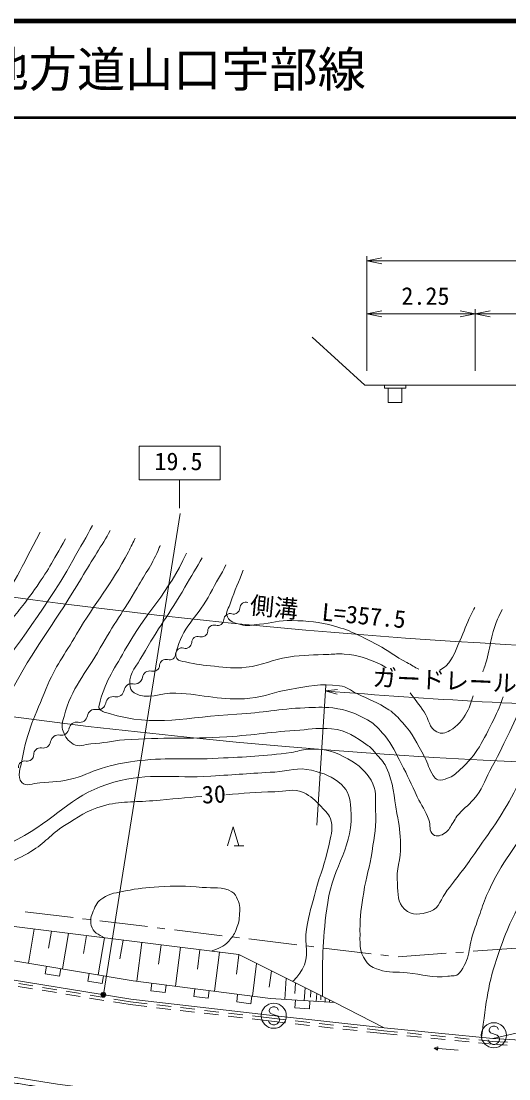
# Model space of a CAD drawing. Units: millimetres, scale not verified. Extents: x 40000 to 680000, y 20000 to 380000.
# Drawn here: x 230948 to 281585, y 270200 to 380000 of the extents above; entities that cross this region are included whole.
import ezdxf
from ezdxf.enums import TextEntityAlignment as Align

# ---------------------------------------------------------------- set-up
doc = ezdxf.new("R2010")
doc.units = ezdxf.units.MM
doc.header["$LTSCALE"] = 1000
doc.header["$PDMODE"] = 32
doc.header["$PDSIZE"] = 500
doc.linetypes.add('CHAIN', pattern=[18.5, 12, -1.5, 3.5, -1.5])
for name, color, linetype, lineweight in [('M-BGD', 7, 'Continuous', 13), ('M-BMK', 2, 'CHAIN', 13), ('M-BMK-ROW', 30, 'Continuous', 13), ('M-STR-HTXT', 7, 'Continuous', 13), ('M-STR-STRC', 7, 'Continuous', 13), ('M-TTL', 2, 'Continuous', 140), ('M-TTL-LINE', 7, 'Continuous', 50)]:
    doc.layers.add(name, color=color, linetype=linetype, lineweight=lineweight)
doc.layers.add('M-TTL-TXT', color=7, linetype='Continuous')
doc.styles.add('ＭＳ ゴシック', font='')
doc.styles.get('ＭＳ ゴシック').set_extended_font_data('MS Gothic')

msp = doc.modelspace()

# ---------------------------------------------------------------- linework, layer by layer
at = {"layer": 'M-BGD'}
for p, q in [((266637, 342227), (261156, 347178)), ((266637, 342227), (370773, 342227)), ((270480, 341893), (269070, 341893)), ((252362, 294374), (252962, 296374)), ((252962, 296374), (253562, 294374)), ((253062, 294374), (254062, 294374)), ((232295, 285752), (231702, 282197)), ((234083, 285529), (233787, 283751)), ((235871, 285305), (235255, 281605)), ((237733, 285073), (237424, 283223)), ((239594, 284840), (238952, 280988)), ((241531, 284598), (241210, 282672)), ((243469, 284357), (242946, 280336)), ((245480, 284105), (245219, 282095)), ((247492, 283854), (246966, 279813)), ((249514, 283602), (249251, 281581)), ((251536, 283349), (251007, 279287)), ((253565, 283085), (253301, 281054)), ((233577, 281884), (233445, 281095)), ((233445, 281095), (234925, 280849)), ((234925, 280849), (235057, 281638)), ((238016, 281144), (237884, 280355)), ((255397, 282169), (254955, 278773)), ((256928, 281403), (256707, 279705)), ((232175, 279852), (230694, 280093)), ((237884, 280355), (239364, 280109)), ((239364, 280109), (239495, 280898)), ((244504, 280133), (244400, 279340)), ((258460, 280637), (258324, 278436)), ((259446, 280143), (259378, 279043)), ((232134, 279555), (230653, 279796)), ((234601, 279153), (233121, 279394)), ((234642, 279451), (233162, 279692)), ((237069, 278752), (235588, 278993)), ((237110, 279049), (235629, 279290)), ((244400, 279340), (245888, 279147)), ((245888, 279147), (245991, 279940)), ((248966, 279553), (248863, 278759)), ((250350, 278566), (250453, 279359)), ((253428, 278972), (253325, 278178)), ((260432, 279650), (260349, 278310)), ((261032, 279350), (260991, 278680)), ((261632, 279050), (261582, 278234)), ((239536, 278350), (238056, 278591)), ((239577, 278647), (238097, 278888)), ((242252, 277908), (240523, 278189)), ((242294, 278205), (240564, 278487)), ((243994, 277704), (242252, 277908)), ((244031, 278002), (242294, 278205)), ((246514, 277712), (245025, 277886)), ((248863, 278759), (250350, 278566)), ((253325, 278178), (254812, 277985)), ((254812, 277985), (254916, 278778)), ((259422, 278368), (259372, 277569)), ((260870, 277477), (260919, 278275)), ((262080, 278826), (262054, 278418)), ((262527, 278602), (262500, 278177)), ((262974, 278379), (262961, 278166)), ((263500, 278116), (268625, 275481)), ((246477, 277414), (244987, 277588)), ((248960, 277124), (247470, 277298)), ((248998, 277421), (247508, 277596)), ((251443, 276833), (249953, 277008)), ((251481, 277131), (249991, 277305)), ((253926, 276543), (252436, 276717)), ((253964, 276841), (252474, 277015)), ((256695, 276521), (254957, 276725)), ((259372, 277569), (260870, 277477)), ((256661, 276223), (254919, 276427)), ((258389, 276031), (256661, 276223)), ((258421, 276329), (256695, 276521)), ((260873, 275755), (259383, 275921)), ((260906, 276053), (259415, 276219)), ((263358, 275478), (261867, 275644)), ((263391, 275777), (261900, 275942)), ((265875, 275500), (264385, 275666)), ((279920, 274378), (286636, 275918)), ((265843, 275202), (264352, 275368)), ((268565, 274899), (266837, 275091)), ((268596, 275197), (266869, 275390)), ((269990, 274760), (268565, 274899)), ((270017, 275059), (268596, 275197)), ((272478, 274517), (270985, 274663)), ((272505, 274816), (271012, 274962)), ((274993, 274573), (273500, 274719)), ((274966, 274274), (273473, 274420)), ((273814, 273375), (274201, 273534)), ((274201, 273534), (274174, 273160)), ((277454, 274031), (275961, 274177)), ((277481, 274330), (275988, 274476)), ((279874, 273795), (278449, 273934)), ((279898, 274094), (278477, 274233)), ((281423, 273702), (279874, 273795)), ((281441, 274001), (279898, 274094)), ((276307, 273190), (273814, 273375)), ((274174, 273160), (273814, 273375))]:
    msp.add_line(p, q, dxfattribs=at)
for points in [[(270892, 342227), (270892, 341893), (270480, 341893), (270480, 340406), (269070, 340406), (269070, 341893), (268658, 341893), (268658, 342227)], [(464188, 288300), (429149, 280940), (426464, 280301), (421876, 279584), (398470, 276308), (374738, 274059), (350855, 272828), (327965, 272278), (303959, 272935), (279920, 274378), (268625, 275481), (256727, 276805), (242333, 278488), (213212, 283229), (211907, 283372), (200975, 285331), (177777, 290226), (162286, 294597), (143942, 301907), (136577, 304368), (128706, 306811), (115359, 308902), (109549, 309905)], [(76689, 308159), (89927, 304114), (110814, 297984), (149826, 287269), (172825, 281432), (192594, 277110), (218464, 272247), (234706, 269643), (267947, 265374), (281560, 264172), (303893, 262878), (322749, 262439), (347538, 262767), (367601, 263788), (392448, 265995), (410520, 268261), (426813, 270787), (443098, 273776), (466141, 278812)], [(217178, 284617), (224633, 286709), (253536, 283099), (263500, 278116)], [(217178, 284617), (242578, 280384), (256841, 278527), (263500, 278116)]]:
    msp.add_lwpolyline(points, dxfattribs=at)
for centre, radius, start, end in [((254305, 319039), 649, 73.3976, 177.54873), ((252638, 317852), 649, 73.3976, 177.54873), ((253009, 319095), 649, 253.3976, 357.54873), ((251342, 317907), 649, 253.3976, 357.54873), ((249675, 316719), 649, 253.3976, 357.54873), ((250971, 316664), 649, 73.3976, 177.54873), ((248008, 315531), 649, 253.3976, 357.54873), ((249304, 315476), 649, 73.3976, 177.54873), ((246341, 314344), 649, 253.3976, 357.54873), ((247637, 314288), 649, 73.3976, 177.54873), ((244674, 313156), 649, 253.3976, 357.54873), ((245970, 313100), 649, 73.3976, 177.54873), ((242745, 311987), 800, 258.36559, 351.50348), ((244327, 311750), 800, 78.36559, 171.50348), ((242422, 310420), 800, 78.36559, 171.50348), ((240517, 309089), 800, 78.36559, 171.50348), ((240840, 310656), 800, 258.36559, 351.50348), ((238612, 307759), 800, 78.36559, 171.50348), ((238935, 309326), 800, 258.36559, 351.50348), ((237030, 307995), 800, 258.36559, 351.50348), ((235125, 306664), 800, 258.36559, 351.50348), ((236707, 306428), 800, 78.36559, 171.50348), ((234802, 305097), 800, 78.36559, 171.50348), ((232936, 303883), 679, 79.60826, 181.27562), ((233220, 305334), 800, 258.36559, 351.50348), ((231335, 302518), 679, 79.60826, 181.27562), ((231579, 303852), 679, 259.60826, 1.27562)]:
    msp.add_arc(centre, radius, start, end, dxfattribs=at)
for points, knots in [([(226682, 309230), (229954, 315012), (232929, 317949), (236303, 324020), (237101, 325456), (237768, 326491), (238342, 327657)], [0, 0, 0, 0, 1, 1, 1, 2, 2, 2, 2]), ([(198582, 290044), (201822, 289647), (202993, 289503), (205807, 289752), (208618, 290001), (210353, 290018), (212864, 291307), (214050, 291916), (214666, 292419), (215541, 293425), (216982, 295082), (217491, 296253), (218514, 298195), (219975, 300969), (220477, 302680), (221530, 305632), (222645, 308757), (222330, 310916), (224079, 313735), (225010, 315234), (226001, 315716), (227091, 317104), (227558, 317699), (227780, 318062), (228208, 318686), (230308, 321745), (230810, 322966), (232914, 326937)], [0, 0, 0, 0, 1, 1, 1, 2, 2, 2, 3, 3, 3, 4, 4, 4, 5, 5, 5, 6, 6, 6, 7, 7, 7, 8, 8, 8, 9, 9, 9, 9]), ([(202898, 287850), (204262, 288167), (204679, 288290), (205845, 288399), (206595, 288469), (207022, 288419), (207773, 288489), (209011, 288603), (209756, 288478), (210930, 288887), (212022, 289267), (212584, 289625), (213559, 290246), (214716, 290982), (215368, 291414), (216363, 292356), (217235, 293181), (217715, 293668), (218416, 294641), (219426, 296044), (219959, 296872), (220691, 298438), (221262, 299660), (221440, 300404), (221914, 301666), (222459, 303120), (222731, 303947), (223295, 305393), (224571, 308664), (225072, 310607), (226747, 313693), (227599, 315263), (228433, 315913), (229521, 317331), (230620, 318763), (231309, 319512), (232349, 320989), (233740, 322961), (234134, 323734), (235548, 326275)], [0, 0, 0, 0, 1, 1, 1, 2, 2, 2, 3, 3, 3, 4, 4, 4, 5, 5, 5, 6, 6, 6, 7, 7, 7, 8, 8, 8, 9, 9, 9, 10, 10, 10, 11, 11, 11, 12, 12, 12, 13, 13, 13, 13]), ([(240193, 327109), (239325, 325550), (238353, 324135), (237204, 322183), (234605, 317768), (232695, 315563), (230266, 311053), (227969, 306788), (227637, 303937), (225347, 299668), (224592, 298262), (224343, 297755), (223341, 296108)], [0, 0, 0, 0, 1, 1, 1, 2, 2, 2, 3, 3, 3, 4, 4, 4, 4]), ([(288459, 309518), (287654, 307797), (286991, 306078), (286132, 303816), (285240, 301467), (285055, 300036), (284092, 297715), (282774, 294542), (281118, 293228), (279667, 290113), (278879, 288422), (278629, 287394), (277984, 285643), (277345, 283905), (277624, 282579), (276428, 281165), (276125, 280806), (275729, 280927), (275264, 280857), (273619, 280609), (272677, 281064), (271021, 281222), (269867, 281332), (269166, 281159), (268070, 281536), (267474, 281741), (267097, 281922), (266730, 282434), (265990, 283464), (266148, 284357), (266130, 285625), (266108, 287160), (266279, 288020), (266513, 289538), (266772, 291223), (267138, 292127), (267387, 293814), (267634, 295484), (267822, 296434), (267752, 298122), (267701, 299337), (267908, 300160), (267275, 301200), (266503, 302470), (265697, 302981), (264381, 303672), (263097, 304347), (262190, 304473), (260741, 304412), (260045, 304383), (259678, 304183), (258989, 304086), (256045, 303670), (254370, 303638), (251400, 303480), (248218, 303311), (246413, 303586), (243247, 303235), (241853, 303081), (241079, 302911), (239720, 302564), (238383, 302224), (237727, 301726), (236390, 301382), (235054, 301039), (234262, 301028), (232884, 300941), (232159, 300895), (231452, 300467), (231023, 300960), (230467, 301601), (230887, 302446), (231050, 303375), (231572, 306359), (232411, 307910), (233551, 310717), (234501, 313059), (235431, 314184), (236707, 316365), (238700, 319773), (240276, 321414), (242082, 324924), (242351, 325447), (242587, 325904), (242801, 326336)], [0, 0, 0, 0, 1, 1, 1, 2, 2, 2, 3, 3, 3, 4, 4, 4, 5, 5, 5, 6, 6, 6, 7, 7, 7, 8, 8, 8, 9, 9, 9, 10, 10, 10, 11, 11, 11, 12, 12, 12, 13, 13, 13, 14, 14, 14, 15, 15, 15, 16, 16, 16, 17, 17, 17, 18, 18, 18, 19, 19, 19, 20, 20, 20, 21, 21, 21, 22, 22, 22, 23, 23, 23, 24, 24, 24, 25, 25, 25, 26, 26, 26, 27, 27, 27, 28, 28, 28, 28]), ([(245375, 325573), (245346, 325501), (245318, 325429), (245288, 325356), (244597, 323627), (243919, 322793), (242989, 321179), (241559, 318702), (240561, 317431), (239159, 314938), (237615, 312192), (236208, 310847), (235400, 307803), (235247, 307228), (235072, 306831), (235303, 306283), (235562, 305668), (235790, 305287), (236362, 304944), (236972, 304579), (237471, 304927), (238181, 304964), (239549, 305035), (240295, 305289), (241662, 305389), (245810, 305691), (248154, 305452), (252305, 305711), (255275, 305896), (256922, 306214), (259891, 306411), (261168, 306496), (261890, 306658), (263165, 306547), (264806, 306403), (265615, 305679), (266994, 304778), (267356, 304541), (267480, 304309), (267762, 303982), (268217, 303454), (268549, 303195), (268844, 302564), (269661, 300818), (269608, 299653), (269970, 297761), (270213, 296494), (270298, 295770), (270347, 294481), (270407, 292902), (269840, 292021), (270007, 290450), (270121, 289385), (269969, 288538), (270757, 287813), (271520, 287110), (272422, 287250), (273403, 287587), (274449, 287945), (274507, 288912), (275189, 289781), (276424, 291357), (277108, 292249), (278254, 293890), (279969, 296345), (280979, 297708), (282353, 300369), (283856, 303280), (284199, 305135), (285393, 308186), (285593, 308698), (285767, 309175), (285925, 309628)], [0, 0, 0, 0, 1, 1, 1, 2, 2, 2, 3, 3, 3, 4, 4, 4, 5, 5, 5, 6, 6, 6, 7, 7, 7, 8, 8, 8, 9, 9, 9, 10, 10, 10, 11, 11, 11, 12, 12, 12, 13, 13, 13, 14, 14, 14, 15, 15, 15, 16, 16, 16, 17, 17, 17, 18, 18, 18, 19, 19, 19, 20, 20, 20, 21, 21, 21, 22, 22, 22, 23, 23, 23, 24, 24, 24, 24]), ([(248113, 324761), (246172, 320550), (243982, 318738), (241684, 314651), (240484, 312516), (239594, 311353), (239034, 308970), (239011, 308874), (238971, 308804), (239018, 308717), (239230, 308328), (239575, 308275), (239999, 308146), (244987, 306631), (248137, 307806), (253344, 308061), (256113, 308196), (257641, 308610), (260412, 308719), (261540, 308763), (262180, 308829), (263302, 308699), (264783, 308529), (265600, 308165), (266910, 307453), (267737, 307003), (268088, 306554), (268692, 305832), (269535, 304824), (269787, 304096), (270408, 302938), (271117, 301615), (271413, 300824), (272074, 299477), (272535, 298538), (272909, 298064), (273277, 297086), (273495, 296506), (273238, 295933), (273724, 295563), (274105, 295273), (274561, 295453), (274958, 295734), (275400, 296046), (275510, 296376), (275811, 296827), (275970, 297066), (276018, 297227), (276192, 297454), (276790, 298236), (277320, 298501), (277959, 299249), (278813, 300249), (279006, 301015), (279624, 302175), (281137, 305014), (281885, 306658), (283194, 309597), (283216, 309646), (283237, 309695), (283259, 309744)], [0, 0, 0, 0, 1, 1, 1, 2, 2, 2, 3, 3, 3, 4, 4, 4, 5, 5, 5, 6, 6, 6, 7, 7, 7, 8, 8, 8, 9, 9, 9, 10, 10, 10, 11, 11, 11, 12, 12, 12, 13, 13, 13, 14, 14, 14, 15, 15, 15, 16, 16, 16, 17, 17, 17, 18, 18, 18, 19, 19, 19, 20, 20, 20, 20]), ([(249741, 324279), (249203, 323356), (248606, 322396), (247952, 321245), (246340, 318412), (245141, 317000), (243559, 314150), (242942, 313039), (242175, 312452), (242226, 311183), (242242, 310784), (242328, 310460), (242676, 310264), (244148, 309437), (245311, 310312), (246998, 310244), (250009, 310123), (251698, 309396), (254694, 309714), (256347, 309890), (257210, 310350), (258848, 310635), (260836, 310982), (261997, 311254), (264000, 311012), (264772, 310919), (265109, 310523), (265813, 310193), (267129, 309575), (267902, 309281), (269133, 308506), (269774, 308102), (270040, 307741), (270549, 307179), (271654, 305960), (272032, 305076), (272822, 303633), (273227, 302894), (273246, 302363), (273741, 301681), (273887, 301479), (273970, 301309), (274212, 301251), (274601, 301159), (274839, 301298), (275221, 301411), (275797, 301581), (276053, 301864), (276498, 302266), (278326, 303921), (278905, 305307), (280010, 307511), (280424, 308337), (280740, 309106), (280999, 309843)], [0, 0, 0, 0, 1, 1, 1, 2, 2, 2, 3, 3, 3, 4, 4, 4, 5, 5, 5, 6, 6, 6, 7, 7, 7, 8, 8, 8, 9, 9, 9, 10, 10, 10, 11, 11, 11, 12, 12, 12, 13, 13, 13, 14, 14, 14, 15, 15, 15, 16, 16, 16, 17, 17, 17, 18, 18, 18, 18]), ([(268845, 312875), (268654, 313026), (268437, 313161), (268158, 313279), (266789, 313860), (265972, 314190), (264488, 314296), (263872, 314340), (263525, 314289), (262908, 314260), (261265, 314182), (260334, 314220), (258705, 313989), (256957, 313742), (256069, 313101), (254313, 312920), (253038, 312788), (252307, 312887), (251033, 313031), (249842, 313165), (249160, 313191), (248000, 313492), (247644, 313585), (247312, 313514), (247119, 313828), (246892, 314198), (247044, 314522), (247169, 314938), (247909, 317401), (249399, 318285), (250579, 320570), (251195, 321763), (251746, 322580), (252216, 323545)], [0, 0, 0, 0, 1, 1, 1, 2, 2, 2, 3, 3, 3, 4, 4, 4, 5, 5, 5, 6, 6, 6, 7, 7, 7, 8, 8, 8, 9, 9, 9, 10, 10, 10, 11, 11, 11, 11]), ([(272233, 312727), (271841, 312916), (271466, 313176), (270984, 313424), (269759, 314054), (269185, 314606), (267964, 315241), (266270, 316122), (265323, 316686), (263483, 317194), (261800, 317659), (260796, 317726), (259051, 317779), (257727, 317820), (257004, 317473), (255681, 317397), (254911, 317352), (254444, 317134), (253707, 317361), (253127, 317541), (252661, 317618), (252369, 318150), (252084, 318669), (252530, 319062), (252698, 319630), (253106, 321009), (253579, 321779), (253993, 323018)], [0, 0, 0, 0, 1, 1, 1, 2, 2, 2, 3, 3, 3, 4, 4, 4, 5, 5, 5, 6, 6, 6, 7, 7, 7, 8, 8, 8, 9, 9, 9, 9]), ([(278058, 319145), (277926, 318888), (277789, 318621), (277646, 318341), (277132, 317329), (276971, 316703), (276488, 315675), (275998, 314631), (275888, 313895), (275065, 313087), (274851, 312877), (274645, 312731), (274422, 312632)], [0, 0, 0, 0, 1, 1, 1, 2, 2, 2, 3, 3, 3, 4, 4, 4, 4]), ([(280890, 318934), (280739, 318615), (280583, 318277), (280416, 317911), (279597, 316116), (279727, 314904), (279089, 313036), (279015, 312820), (278945, 312623), (278876, 312438)], [0, 0, 0, 0, 1, 1, 1, 2, 2, 2, 3, 3, 3, 3]), ([(277894, 309978), (277669, 309352), (277585, 308911), (277236, 308280), (276739, 307380), (276322, 306886), (275444, 306352), (274991, 306077), (274572, 305984), (274095, 306214), (273231, 306632), (273353, 307520), (272794, 308300), (272237, 309074), (271820, 309679), (271354, 310263)], [0, 0, 0, 0, 1, 1, 1, 2, 2, 2, 3, 3, 3, 4, 4, 4, 5, 5, 5, 5]), ([(278753, 274492), (279276, 278513), (279375, 279915), (280499, 283195), (281341, 285652), (281974, 286980), (283172, 289284), (283659, 290220), (284132, 290631), (284592, 291580), (285378, 293204), (285508, 294242), (286140, 295932), (288112, 301202), (288972, 304271), (291441, 309327), (291451, 309347), (291460, 309367), (291470, 309386)], [0, 0, 0, 0, 1, 1, 1, 2, 2, 2, 3, 3, 3, 4, 4, 4, 5, 5, 5, 6, 6, 6, 6]), ([(223341, 296108), (222621, 294766), (222431, 294395), (221889, 293276), (221161, 291773), (219681, 289428), (220166, 289362), (220291, 289345), (220689, 289785), (221047, 290024), (224822, 292544), (227372, 293219), (231311, 295475), (234961, 297566), (236502, 299886), (240561, 300990), (244370, 302026), (246707, 301371), (250646, 301621), (253236, 301785), (254685, 301908), (257277, 302049), (258774, 302130), (259660, 302603), (261111, 302227), (262402, 301892), (263207, 301656), (264196, 300760), (264968, 300060), (265083, 299318), (265183, 298281), (265558, 294371), (263351, 292402), (262782, 288516), (262228, 284732), (262228, 283249), (262252, 278740)], [0, 0, 0, 0, 1, 1, 1, 2, 2, 2, 3, 3, 3, 4, 4, 4, 5, 5, 5, 6, 6, 6, 7, 7, 7, 8, 8, 8, 9, 9, 9, 10, 10, 10, 11, 11, 11, 12, 12, 12, 12]), ([(252212, 299690), (254073, 299835), (255267, 299986), (257272, 300006), (258436, 300019), (259191, 300402), (260250, 299919), (261083, 299539), (261456, 299125), (262087, 298461), (262578, 297944), (262975, 297661), (263135, 296966), (263361, 295982), (263073, 295385), (262878, 294395), (262514, 292554), (262023, 291594), (261549, 289778), (261139, 288209), (260821, 287345), (260569, 285743), (260313, 284110), (260980, 282942), (260112, 281535), (259789, 281010), (259617, 280737), (259124, 280304)], [0, 0, 0, 0, 1, 1, 1, 2, 2, 2, 3, 3, 3, 4, 4, 4, 5, 5, 5, 6, 6, 6, 7, 7, 7, 8, 8, 8, 9, 9, 9, 9]), ([(220066, 285428), (220583, 286593), (220913, 287044), (221637, 287953), (223196, 289912), (224872, 290152), (227048, 291391), (228905, 292448), (230140, 292680), (231960, 293799), (233423, 294699), (233995, 295560), (235443, 296484), (236905, 297416), (237718, 298052), (239387, 298522), (241372, 299080), (242583, 298886), (244636, 299078), (246663, 299268), (248032, 299381), (249718, 299507)], [0, 0, 0, 0, 1, 1, 1, 2, 2, 2, 3, 3, 3, 4, 4, 4, 5, 5, 5, 6, 6, 6, 7, 7, 7, 7]), ([(239594, 284840), (238970, 285170), (238416, 285411), (238230, 286117), (238082, 286680), (238204, 287056), (238425, 287594), (238676, 288203), (238865, 288597), (239416, 288957), (240230, 289490), (240836, 289518), (241790, 289708), (243119, 289972), (243881, 290055), (245234, 290131), (246996, 290230), (247995, 290238), (249753, 290077), (250961, 289967), (251774, 290225), (252823, 289618), (253162, 289422), (253256, 289170), (253425, 288818), (253713, 288221), (253649, 287794), (253616, 287133), (253586, 286520), (253472, 286175), (253235, 285609), (253033, 285124), (252853, 284871), (252497, 284483), (251942, 283879), (251498, 283774), (250662, 283458)], [0, 0, 0, 0, 1, 1, 1, 2, 2, 2, 3, 3, 3, 4, 4, 4, 5, 5, 5, 6, 6, 6, 7, 7, 7, 8, 8, 8, 9, 9, 9, 10, 10, 10, 11, 11, 11, 12, 12, 12, 12])]:
    msp.add_open_spline(points, degree=3, knots=knots, dxfattribs=at)
at = {"layer": 'M-BMK'}
for centre, radius, start, end in [((352985, 1059136), 798854, 256.81839, 263.88501), ((327236, 859246), 597374, 264.29835, 283.44672)]:
    msp.add_arc(centre, radius, start, end, dxfattribs=at)
at = {"layer": 'M-BMK-ROW'}
for p, q in [((231372, 287552), (236335, 286947)), ((237328, 286826), (238122, 286729)), ((239115, 286608), (244078, 286002)), ((245071, 285881), (245865, 285785)), ((246858, 285664), (251821, 285058)), ((252813, 284937), (253608, 284840)), ((254600, 284719), (259563, 284114)), ((260556, 283993), (261350, 283896)), ((262343, 283775), (267306, 283170)), ((276074, 283307), (276871, 283365)), ((277869, 283438), (282856, 283800)), ((268300, 283057), (269095, 282971)), ((270089, 282873), (275076, 283235))]:
    msp.add_line(p, q, dxfattribs=at)
at = {"layer": 'M-STR-HTXT'}
for p, q in [((266830, 343691), (266830, 355604)), ((266830, 355104), (268393, 355416)), ((266830, 355104), (370580, 355104)), ((266830, 355104), (268393, 354791)), ((266830, 349604), (268393, 349917)), ((266830, 349604), (278080, 349604)), ((266830, 349604), (268393, 349292)), ((278080, 349604), (276518, 349917)), ((278080, 349604), (276518, 349292)), ((278080, 343691), (278080, 350104)), ((278080, 349604), (279643, 349917)), ((278080, 349604), (279643, 349292)), ((278099, 349604), (313201, 349604)), ((261639, 296548), (262567, 311046)), ((262530, 310475), (263796, 310622)), ((262530, 310475), (263755, 310124))]:
    msp.add_line(p, q, dxfattribs=at)
for centre, radius, start, end in [((315976, 945847), 631505, 249.16331, 279.3476), ((312289, 933905), 631505, 262.30143, 292.08309), ((314133, 939876), 631513, 265.31297, 268.27669), ((328796, 883448), 653077, 246.58565, 265.65263), ((328945, 878162), 653077, 246.43548, 276.66886)]:
    msp.add_arc(centre, radius, start, end, dxfattribs=at)
at = {"layer": 'M-STR-STRC'}
for p, q in [((243203, 335876), (251603, 335876)), ((243203, 332376), (243203, 335876)), ((251603, 335876), (251603, 332376)), ((251603, 332376), (243203, 332376)), ((247403, 332376), (247403, 329445)), ((239492, 278950), (247453, 328896)), ((256827, 277572), (256708, 277336)), ((256708, 277336), (256708, 277218)), ((256708, 277218), (256827, 276981)), ((257063, 277691), (256827, 277572)), ((256827, 276981), (257536, 276745)), ((257299, 277691), (257063, 277691)), ((257536, 277572), (257299, 277691)), ((257654, 277336), (257536, 277572)), ((257536, 276745), (257654, 276627)), ((256708, 276036), (256590, 276272)), ((256827, 275918), (256708, 276036)), ((257063, 275800), (256827, 275918)), ((257299, 275800), (257063, 275800)), ((257536, 275918), (257299, 275800)), ((257654, 276036), (257536, 275918)), ((257654, 276627), (257772, 276391)), ((257772, 276272), (257654, 276036)), ((257772, 276391), (257772, 276272)), ((279909, 275673), (279673, 275555)), ((280145, 275673), (279909, 275673)), ((280382, 275555), (280145, 275673)), ((279673, 275555), (279554, 275319)), ((279554, 275319), (279554, 275200)), ((279554, 275200), (279673, 274964)), ((279673, 274964), (280382, 274728)), ((280500, 275319), (280382, 275555)), ((280382, 274728), (280500, 274610)), ((280500, 274610), (280618, 274373)), ((279554, 274019), (279436, 274255)), ((279673, 273900), (279554, 274019)), ((279909, 273782), (279673, 273900)), ((280145, 273782), (279909, 273782)), ((280382, 273900), (280145, 273782)), ((280500, 274019), (280382, 273900)), ((280618, 274255), (280500, 274019)), ((280618, 274373), (280618, 274255))]:
    msp.add_line(p, q, dxfattribs=at)
for centre, radius in [((239492, 278950), 150), ((239492, 278950), 120), ((239492, 278950), 90), ((239492, 278950), 60), ((239492, 278950), 30), ((257181, 276745), 1300), ((280027, 274728), 1300)]:
    msp.add_circle(centre, radius, dxfattribs=at)
msp.add_point((239492, 278950), dxfattribs=at)
at = {"layer": 'M-TTL'}
msp.add_line((680000, 380000), (40000, 380000), dxfattribs=at)
at = {"layer": 'M-TTL-LINE'}
msp.add_line((40000, 370000), (680000, 370000), dxfattribs=at)

# ---------------------------------------------------------------- texts
at = {"layer": 'M-BGD', "style": 'ＭＳ ゴシック'}
msp.add_text('30', height=1833, rotation=2.88, dxfattribs=at).set_placement((249783, 298219), align=Align.BOTTOM_LEFT)
at = {"layer": 'M-STR-HTXT', "style": 'ＭＳ ゴシック'}
msp.add_text('2.25', height=1833, dxfattribs=at).set_placement((272925, 350004), align=Align.BOTTOM_CENTER)
for s, rotation, p in [('側溝\u3000L=357.5', 354.625, (262662, 317180)), ('ガードレール\u3000L=33.0', 357.504, (279857, 309892))]:
    msp.add_text(s, height=1833, rotation=rotation, dxfattribs=at).set_placement(p, align=Align.BOTTOM_CENTER)
at = {"layer": 'M-STR-STRC', "style": 'ＭＳ ゴシック'}
msp.add_text('19.5', height=1833, dxfattribs=at).set_placement((244789, 332840), align=Align.BOTTOM_LEFT)
at = {"layer": 'M-TTL-TXT', "style": 'ＭＳ ゴシック'}
msp.add_text('主要地方道山口宇部線', height=3666, dxfattribs=at).set_placement((216734, 375000), align=Align.MIDDLE_LEFT)

doc.saveas('drawing.dxf')
